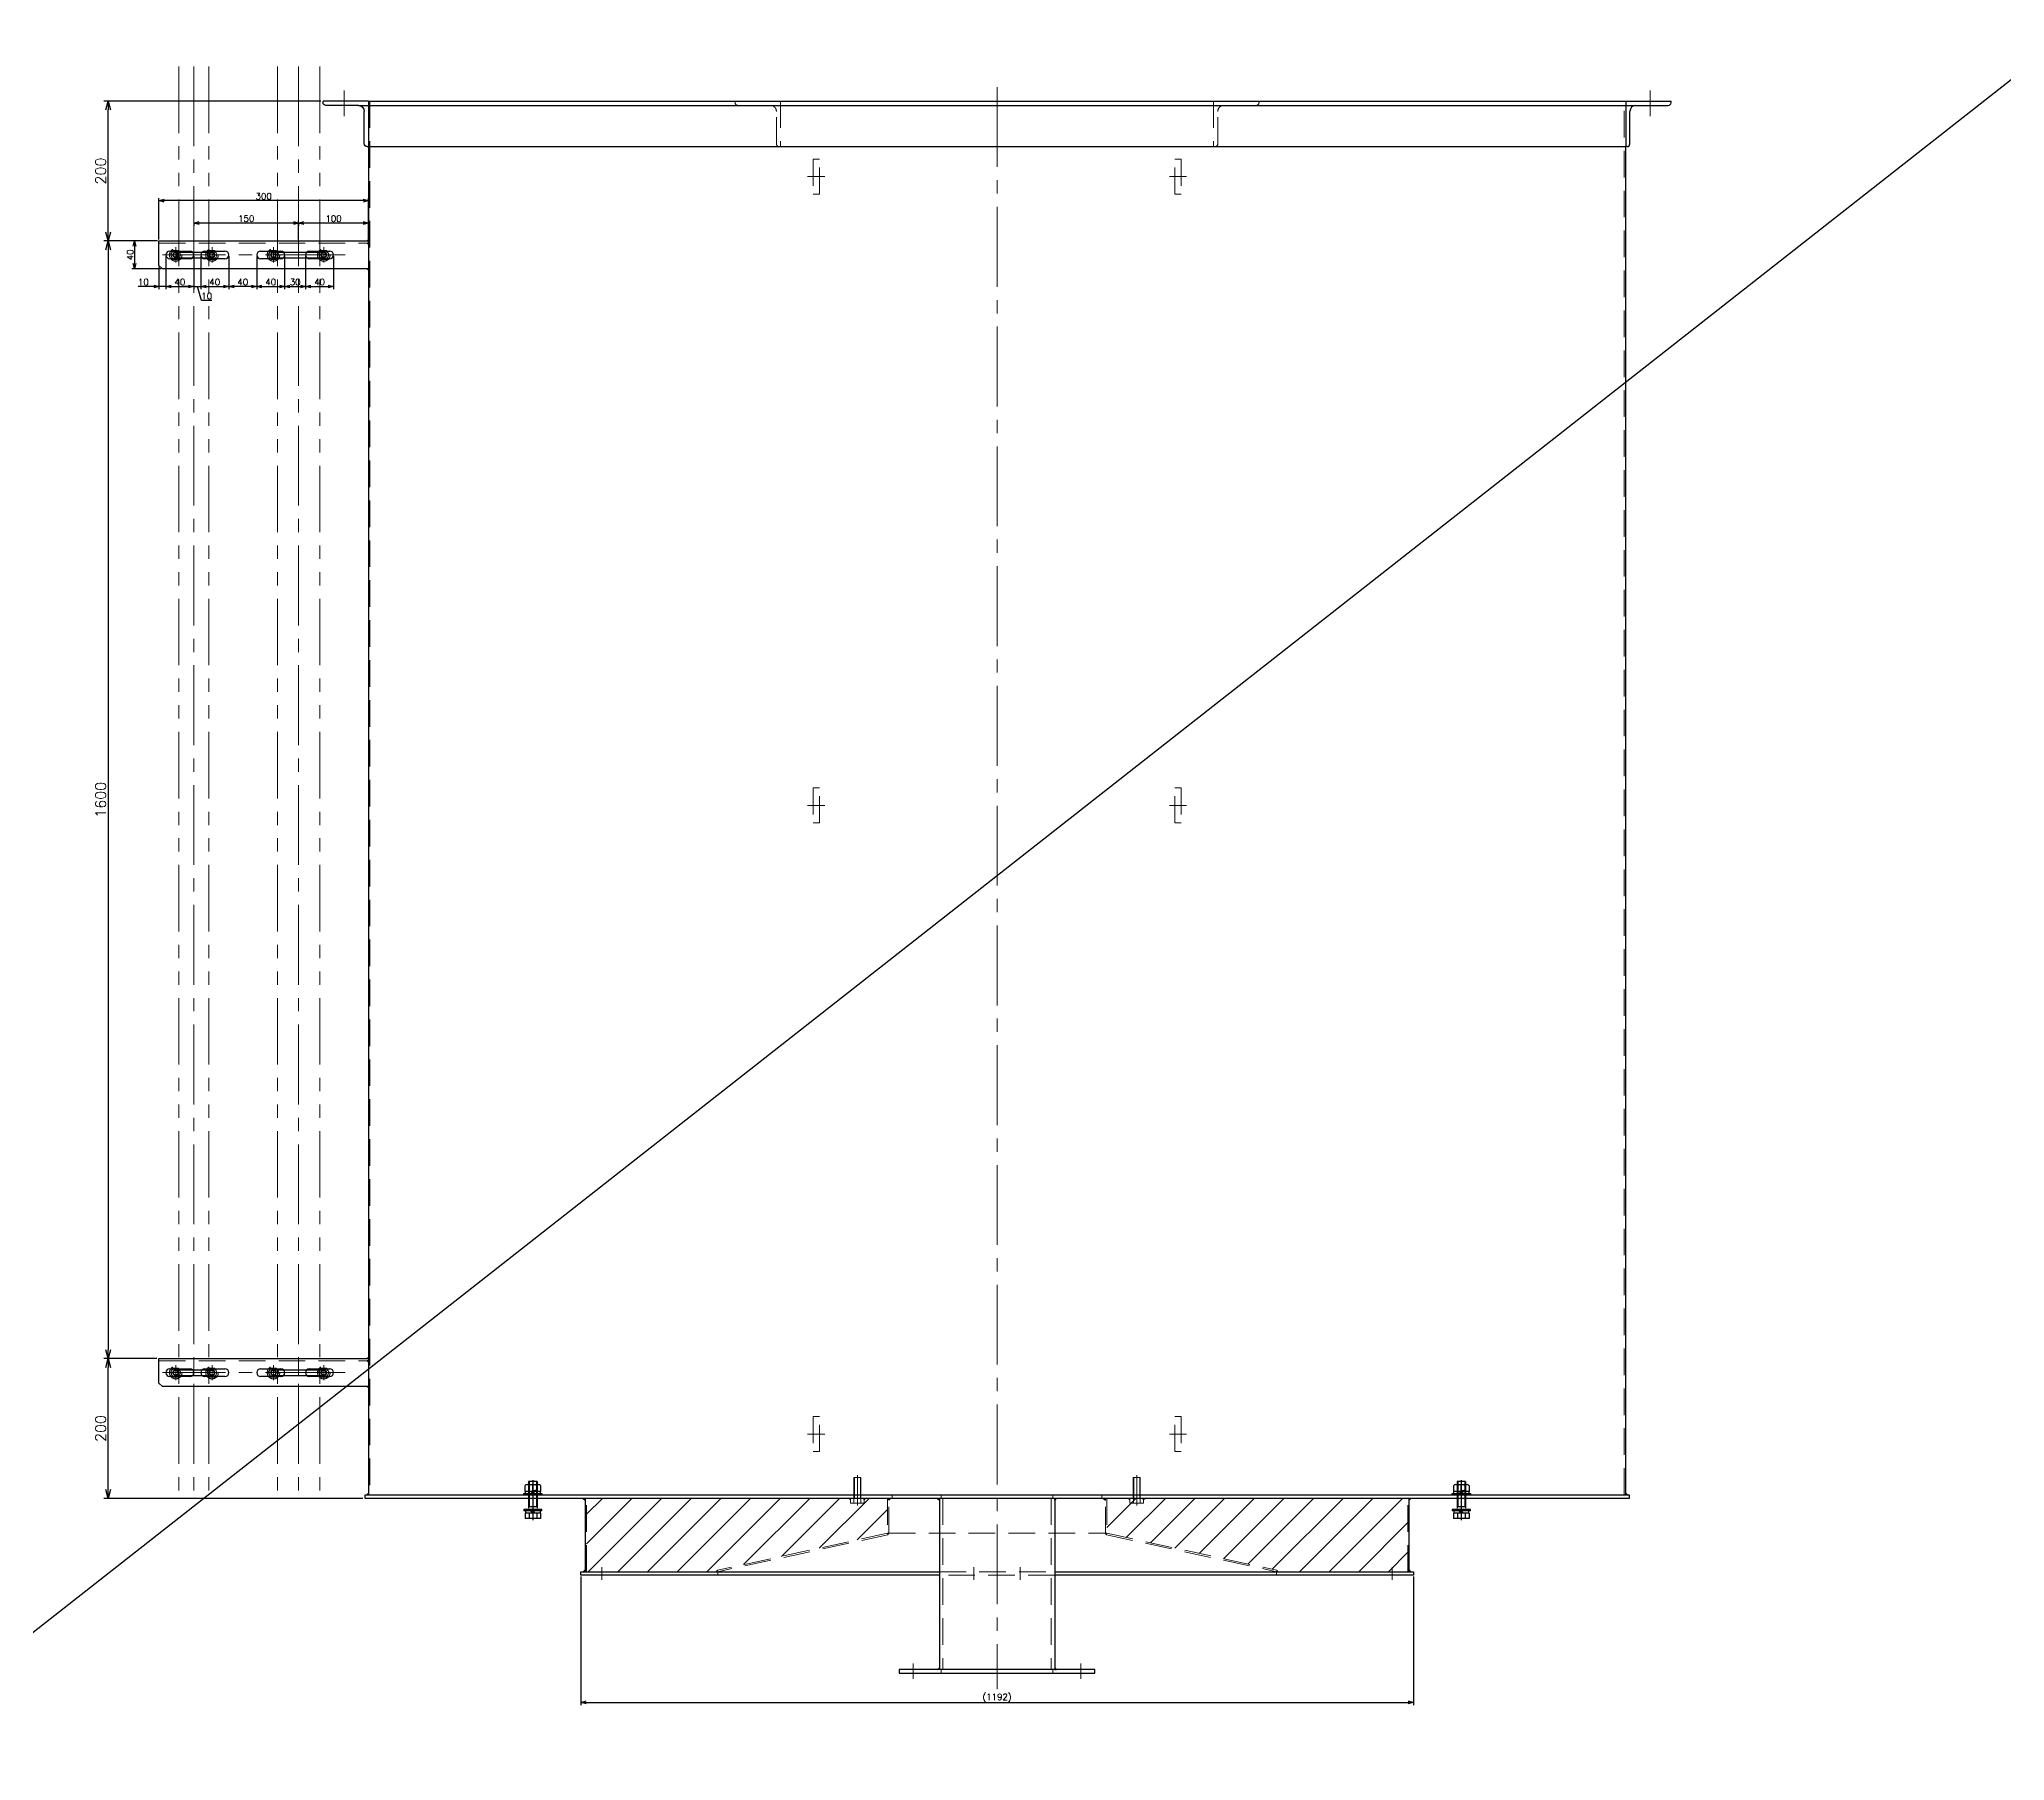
# Model space of a CAD drawing. Header units: millimetres. Extents: x -16130 to 36813, y -8099 to 27484.
# Drawn here: x -9885 to -7071, y -1916 to 548 of the extents above; entities that cross this region are included whole.
import ezdxf

# ---------------------------------------------------------------- set-up
doc = ezdxf.new("R2010")
doc.units = ezdxf.units.MM
doc.header["$LTSCALE"] = 6
doc.header["$PDMODE"] = 99
doc.header["$PDSIZE"] = 1
for name, pattern in [('CENTER2', [28.575, 19.05, -3.175, 3.175, -3.175]), ('HIDDEN', [9.525, 6.35, -3.175]), ('PHANTOM2', [31.75, 15.875, -3.175, 3.175, -3.175, 3.175, -3.175])]:
    doc.linetypes.add(name, pattern=pattern)
for name, color, linetype, lineweight in [('01_NORMAL', 7, 'Continuous', 25), ('04_HIDDEN', 2, 'HIDDEN', 13), ('05_CENTER', 4, 'CENTER2', 13), ('06_PHANTOM', 2, 'PHANTOM2', 13), ('08_DIM', 3, 'Continuous', 13)]:
    doc.layers.add(name, color=color, linetype=linetype, lineweight=lineweight)
doc.layers.add('10_DRAFT', color=8, linetype='Continuous', lineweight=0, plot=False)
doc.styles.add('KSS_TXT', font='txt.shx', dxfattribs={"bigfont": 'extfont2.shx'})
doc.styles.add('KSS_TXT_L', font='txt.shx', dxfattribs={"height": 3, "bigfont": 'extfont2.shx'})
doc.dimstyles.new('KSS_DIM', dxfattribs={"dimtxt": 3, "dimasz": 2.5, "dimexe": 1.25, "dimexo": 0.625, "dimtad": 1, "dimdsep": 46, "dimtxsty": 'KSS_TXT', "dimblk": 'OPEN30', "dimcen": 0, "dimazin": 2, "dimtfac": 0.75, "dimtmove": 0, "dimatfit": 3, "dimldrblk": 'OPEN30', "dimfxl": 1, "dimtolj": 1, "dimarcsym": 0})
pattern_1 = [(45, (-28794, -6915.302), (-21.213203, 21.213203), [])]

# ---------------------------------------------------------------- blocks, each defined once
blk = doc.blocks.new('_Open30')
at = {"color": 0, "linetype": 'ByBlock', "lineweight": -2}
for p, q in [((-1, 0.27), (0, 0)), ((0, 0), (-1, -0.27)), ((0, 0), (-1, 0))]:
    blk.add_line(p, q, dxfattribs=at)
blk = doc.blocks.new('*D1754')
at = {"layer": '08_DIM', "color": 0, "lineweight": -2, "transparency": 16777216}
for p, q in [((-9109.8, -1652.3), (-9109.8, -1836.2)), ((-7917.8, -1652.3), (-7917.8, -1836.2)), ((-9102.3, -1832.4), (-7925.3, -1832.4))]:
    blk.add_line(p, q, dxfattribs=at)
at = {"layer": 'Defpoints', "color": 0, "transparency": 16777216}
for p in [(-9109.8, -1650.4), (-7917.8, -1650.4), (-7917.8, -1832.4)]:
    blk.add_point(p, dxfattribs=at)
at = {"layer": '08_DIM', "color": 0, "lineweight": -2, "transparency": 16777216, "xscale": 7.5, "yscale": 7.5, "zscale": 7.5, "rotation": 180}
blk.add_blockref('_Open30', (-9109.8, -1832.4), dxfattribs=at)
at = {"layer": '08_DIM', "color": 0, "lineweight": -2, "transparency": 16777216, "xscale": 7.5, "yscale": 7.5, "zscale": 7.5}
blk.add_blockref('_Open30', (-7917.8, -1832.4), dxfattribs=at)
at = {"layer": '08_DIM', "color": 0, "transparency": 16777216, "insert": (-8513.8, -1826.1), "char_height": 9, "attachment_point": 5, "style": 'KSS_TXT'}
blk.add_mtext('\\A1;(1192)', dxfattribs=at)
blk = doc.blocks.new('A$C318E24B0_1_1_1')
at = {"color": 0}
for p, q in [((0, 0), (0, -65)), ((0, 0), (65, 0)), ((65, -2), (65, 0)), ((6, -61), (6, -14.5)), ((14.5, -6), (61, -6)), ((2, -65), (0, -65))]:
    blk.add_line(p, q, dxfattribs=at)
for centre, radius, start, end in [((14.5, -14.5), 8.5, 90, 180), ((61, -2), 4, 270, 0), ((2, -61), 4, 270, 0)]:
    blk.add_arc(centre, radius, start, end, dxfattribs=at)
blk = doc.blocks.new('A$C742A68D0_1_1_1')
at = {"color": 0}
for p, q in [((-9.8, 7), (9.8, 7)), ((-9.8, 0), (-9.8, 7)), ((-9.8, 0), (9.8, 0)), ((-4.9, 0), (-4.9, 7)), ((4.9, 0), (4.9, 7)), ((9.8, 0), (9.8, 7))]:
    blk.add_line(p, q, dxfattribs=at)
at = {"color": 0, "linetype": 'HIDDEN'}
for p, q in [((-5, -30), (-5, 0)), ((-4.2, -30), (-4.2, 0)), ((4.2, -30), (4.2, 0)), ((5, -30), (5, 0)), ((-5, -30), (5, -30))]:
    blk.add_line(p, q, dxfattribs=at)
at = {"color": 0, "linetype": 'CENTER2'}
blk.add_line((0, -33), (0, 10), dxfattribs=at)
at = {"layer": '10_DRAFT', "style": 'KSS_TXT_L'}
blk.add_text('BT-M10x30L', height=0.3, dxfattribs=at).set_placement((6.8, 6.7))
blk = doc.blocks.new('A$C6847E62C')
at = {"color": 0}
for p, q in [((-300, -35), (-300, 0)), ((-300, 0), (0, 0)), ((-284.5, -14.5), (-255.5, -14.5)), ((-255.5, -25.5), (-284.5, -25.5)), ((-234.5, -14.5), (-205.5, -14.5)), ((-205.5, -25.5), (-234.5, -25.5)), ((-154.5, -14.5), (-125.5, -14.5)), ((-125.5, -25.5), (-154.5, -25.5)), ((-84.5, -14.5), (-55.5, -14.5)), ((-55.5, -25.5), (-84.5, -25.5)), ((-295, -40), (-300, -35)), ((0, -40), (-295, -40))]:
    blk.add_line(p, q, dxfattribs=at)
at = {"color": 3}
for points in [[(0, 0), (-2, 0), (0, 2), (0, 2)], [(0, -3), (-2, -3), (0, -5), (0, -5)], [(0, -40), (-2, -40), (0, -42), (0, -42)]]:
    blk.add_lwpolyline(points, close=True, dxfattribs=at)
at = {"color": 0}
for centre, start, end in [((-284.5, -20), 90, 270), ((-255.5, -20), 270, 90), ((-234.5, -20), 90, 270), ((-205.5, -20), 270, 90), ((-154.5, -20), 90, 270), ((-125.5, -20), 270, 90), ((-84.5, -20), 90, 270), ((-55.5, -20), 270, 90)]:
    blk.add_arc(centre, 5.5, start, end, dxfattribs=at)
at = {"layer": '04_HIDDEN'}
blk.add_line((-300, -3), (0, -3), dxfattribs=at)
at = {"layer": '05_CENTER'}
blk.add_line((-33.4, -20), (-295, -20), dxfattribs=at)
blk = doc.blocks.new('A$C693B3F9C_1_1')
h = blk.add_hatch()
h.set_pattern_fill('_USER', color=3, scale=30, angle=45, pattern_type=0)
h.set_pattern_definition(pattern_1)
h.paths.add_polyline_path([(-157, 0), (-157, 0), (-588, 0), (-588, -105), (-400, -105), (-400.4, -103), (-157, -50), (-157, -50)])
h = blk.add_hatch()
h.set_pattern_fill('_USER', color=3, scale=30, angle=135, pattern_type=0)
h.set_pattern_definition(pattern_1)
h.paths.add_polyline_path([(157, 0), (157, 0), (588, 0), (588, -105), (400, -105), (400.4, -103), (157, -50), (157, -50)])
at = {"color": 0}
for p, q in [((-900, 2000), (900, 2000)), ((-914.5, 1994), (914.5, 1994)), ((-900, 1935), (-900, 5)), ((-900, 1935), (900, 1935)), ((900, 5), (900, 1935)), ((-590, 0), (-590, -105)), ((-82.6, 0), (-82.6, -245)), ((82.6, 0), (82.6, -245)), ((590, -105), (590, 0))]:
    blk.add_line(p, q, dxfattribs=at)
for points in [[(-905, 5), (905, 5), (905, 0), (-905, 0)], [(140, -245), (-140, -245), (-140, -250), (140, -250)]]:
    blk.add_lwpolyline(points, close=True, dxfattribs=at)
at = {"color": 3}
for points in [[(-900, 5), (-902.5, 5), (-902.5, 5), (-900, 7.5)], [(-590, 0), (-592.5, 0), (-592.5, 0), (-590, -2.5)], [(-209.8, 0), (-211.8, 0), (-211.8, 0), (-209.8, -2)], [(-190.2, 0), (-188.2, 0), (-188.2, 0), (-190.2, -2)], [(-155, 0), (-152.5, 0), (-152.5, 0), (-155, -2.5)], [(-82.6, 0), (-85.1, 0), (-85.1, 0), (-82.6, -2.5)], [(82.6, 0), (85.1, 0), (85.1, 0), (82.6, -2.5)], [(155, 0), (152.5, 0), (152.5, 0), (155, -2.5)], [(190.2, 0), (188.2, 0), (188.2, 0), (190.2, -2)], [(209.8, 0), (211.8, 0), (211.8, 0), (209.8, -2)], [(590, 0), (592.5, 0), (592.5, 0), (590, -2.5)], [(900, 5), (902.5, 5), (902.5, 5), (900, 7.5)], [(-590, -105), (-592.5, -105), (-592.5, -105), (-590, -102.5)], [(590, -105), (592.5, -105), (592.5, -105), (590, -102.5)], [(-82.6, -245), (-85.1, -245), (-85.1, -245), (-82.6, -242.5)], [(82.6, -245), (85.1, -245), (85.1, -245), (82.6, -242.5)]]:
    blk.add_lwpolyline(points, close=True, dxfattribs=at)
at = {"color": 0}
for points in [[(-82.6, -110), (-596, -110), (-596, -105), (-82.6, -105)], [(82.6, -105), (596, -105), (596, -110), (82.6, -110)]]:
    blk.add_lwpolyline(points, dxfattribs=at)
at = {"layer": '04_HIDDEN'}
for p, q in [((-898, 2000), (-898, 5)), ((898, 5), (898, 2000)), ((-588, -105), (-588, 0)), ((-150, 5), (-150, 0)), ((-80, 5), (-80, 0)), ((-77.6, 0), (-77.6, -245)), ((77.6, 0), (77.6, -245)), ((80, 5), (80, 0)), ((150, 5), (150, 0)), ((588, -105), (588, 0)), ((-157, -50), (-400.4, -103)), ((-156.6, -52), (-400, -105)), ((-156.6, -52), (-157, -50)), ((-155, -50), (155, -50)), ((156.6, -52), (157, -50)), ((156.6, -52), (400, -105)), ((157, -50), (400.4, -103)), ((-400, -105), (-400.4, -103)), ((-400, -110), (-400, -105)), ((400, -105), (400.4, -103)), ((400, -110), (400, -105)), ((-80, -245), (-80, -250)), ((80, -245), (80, -250))]:
    blk.add_line(p, q, dxfattribs=at)
for points in [[(-254.5, 1917), (-263.5, 1917), (-263.5, 1867), (-254.5, 1867)], [(254.5, 1917), (263.5, 1917), (263.5, 1867), (254.5, 1867)], [(-254.5, 1017), (-263.5, 1017), (-263.5, 967), (-254.5, 967)], [(254.5, 1017), (263.5, 1017), (263.5, 967), (254.5, 967)], [(-254.5, 117), (-263.5, 117), (-263.5, 67), (-254.5, 67)], [(254.5, 117), (263.5, 117), (263.5, 67), (254.5, 67)], [(-155, 0), (-157, 0), (-157, -50), (-155, -50)], [(155, 0), (157, 0), (157, -50), (155, -50)]]:
    blk.add_lwpolyline(points, close=True, dxfattribs=at)
for points in [[(-82.6, -105), (82.6, -105)], [(82.6, -110), (-82.6, -110)]]:
    blk.add_lwpolyline(points, dxfattribs=at)
at = {"layer": '05_CENTER'}
for p, q in [((-935, 2015.2), (-935, 1978.8)), ((0, 2020.2), (0, -273)), ((935, 2015.2), (935, 1978.8)), ((-271.4, 1892), (-246.7, 1892)), ((271.4, 1892), (246.7, 1892)), ((-271.4, 992), (-246.7, 992)), ((271.4, 992), (246.7, 992)), ((-271.4, 92), (-246.7, 92)), ((271.4, 92), (246.7, 92)), ((-664.7, 16.9), (-664.7, -11)), ((664.7, 16.9), (664.7, -11)), ((-565.8, -116.4), (-565.8, -98.6)), ((-33.2, -116.4), (-33.2, -98.6)), ((33.2, -116.4), (33.2, -98.6)), ((565.8, -116.4), (565.8, -98.6)), ((-120, -236.4), (-120, -258.4)), ((120, -236.4), (120, -258.4))]:
    blk.add_line(p, q, dxfattribs=at)
at = {"layer": '08_DIM'}
for centre, start, end in [((-157, -50), 282.2934, 0), ((157, -50), 180, 257.7066), ((-400, -105), 101.8334, 180), ((400, -105), 0, 78.1666)]:
    blk.add_arc(centre, 2, start, end, dxfattribs=at)
at = {"color": 0, "xscale": -1}
blk.add_blockref('A$C318E24B0_1_1_1', (-900, 2000), dxfattribs=at)
at = {"color": 0}
blk.add_blockref('A$C318E24B0_1_1_1', (900, 2000), dxfattribs=at)
at = {"layer": '01_NORMAL'}
for p in [(-900, 1800), (-900, 200)]:
    blk.add_blockref('A$C6847E62C', p, dxfattribs=at)
at = {"layer": '04_HIDDEN', "xscale": -1}
blk.add_blockref('A$C318E24B0_1_1_1', (-310, 2000), dxfattribs=at)
at = {"layer": '04_HIDDEN'}
blk.add_blockref('A$C318E24B0_1_1_1', (310, 2000), dxfattribs=at)
at = {"layer": '04_HIDDEN', "rotation": 180}
for p in [(-200, 0), (200, 0)]:
    blk.add_blockref('A$C742A68D0_1_1_1', p, dxfattribs=at)
blk = doc.blocks.new('M12Nza_1_1_1_1')
at = {"color": 0}
for p, q in [((-10.9, 5), (-10.9, 13.5)), ((11, 5), (-10.9, 5)), ((-10.7, 2), (-10.7, 5)), ((-8.2, 15), (8.2, 15)), ((-5.5, 5), (-5.5, 13.5)), ((0, 2), (-3, 5)), ((0, 5), (3, 2)), ((5.5, 5), (5.5, 13.5)), ((10.7, 5), (10.7, 2)), ((11, 13.5), (11, 5))]:
    blk.add_line(p, q, dxfattribs=at)
at = {"color": 0, "linetype": 'CENTER2'}
blk.add_line((0, 0), (0, 15), dxfattribs=at)
at = {"color": 0}
blk.add_lwpolyline([(-13, 2), (13, 2), (13, 0), (-13, 0)], close=True, dxfattribs=at)
for centre, radius, start, end in [((-8.2, 11.7), 3.29, 33.626, 146.374), ((0, 4), 10.9, 60, 120), ((8.2, 11.7), 3.29, 33.626, 146.374)]:
    blk.add_arc(centre, radius, start, end, dxfattribs=at)
at = {"layer": '10_DRAFT', "style": 'KSS_TXT'}
blk.add_text('M12', height=1.5, dxfattribs=at).set_placement((0.3, 5.1))
blk = doc.blocks.new('A$C4D316DC8_1_1_1_1')
at = {"color": 0}
for p, q in [((-13, 2), (13, 2)), ((-13, 2), (-13, 0)), ((-13, 0), (13, 0)), ((-11, 13), (11, 13)), ((-11, 5), (-11, 13)), ((-11, 5), (11, 5)), ((-10.8, 5), (-10.8, 2)), ((-5.5, 5), (-5.5, 13)), ((0, 2), (-3, 5)), ((0, 5), (3, 2)), ((5.5, 5), (5.5, 13)), ((10.7, 2), (10.7, 5)), ((11, 5), (11, 13)), ((13, 0), (13, 2))]:
    blk.add_line(p, q, dxfattribs=at)
at = {"color": 0, "linetype": 'HIDDEN'}
for p, q in [((-6, -40), (-6, 0)), ((6, -40), (6, 0)), ((-6, -4), (6, -4)), ((-5.1, -40), (-5.1, -4)), ((5.1, -40), (5.1, -4)), ((-6, -40), (6, -40))]:
    blk.add_line(p, q, dxfattribs=at)
at = {"color": 0, "linetype": 'CENTER2'}
blk.add_line((0, -42.2), (0, 15.2), dxfattribs=at)
at = {"layer": '10_DRAFT', "style": 'KSS_TXT_L'}
blk.add_text('BT-M12x45L,SW,PW', height=0.3, dxfattribs=at).set_placement((6.4, 12.7))
blk = doc.blocks.new('*D3284')
at = {"layer": '08_DIM', "color": 0, "lineweight": -2, "transparency": 16777216}
for p, q in [((-9481.9, 459.6), (-9792.8, 459.6)), ((-9786.6, 272.1), (-9786.6, 447.1)), ((-9716.9, 259.6), (-9792.8, 259.6))]:
    blk.add_line(p, q, dxfattribs=at)
at = {"layer": 'Defpoints', "color": 0, "transparency": 16777216}
for p in [(-9786.6, 459.6), (-9478.8, 459.6), (-9713.8, 259.6)]:
    blk.add_point(p, dxfattribs=at)
at = {"layer": '08_DIM', "color": 0, "lineweight": -2, "transparency": 16777216, "xscale": 12.5, "yscale": 12.5, "zscale": 12.5}
for p, rotation in [((-9786.6, 459.6), 90), ((-9786.6, 259.6), 270)]:
    blk.add_blockref('_Open30', p, dxfattribs=dict(at, rotation=rotation))
at = {"layer": '08_DIM', "color": 0, "transparency": 16777216, "insert": (-9797.2, 359.6), "char_height": 15, "attachment_point": 5, "rotation": 90, "style": 'KSS_TXT'}
blk.add_mtext('\\A1;200', dxfattribs=at)
blk = doc.blocks.new('*D3285')
at = {"layer": '08_DIM', "color": 0, "lineweight": -2, "transparency": 16777216}
for p, q in [((-9715.7, 259.6), (-9752.4, 259.6)), ((-9748.7, 252.1), (-9748.7, 227.1)), ((-9710.7, 219.6), (-9752.4, 219.6))]:
    blk.add_line(p, q, dxfattribs=at)
at = {"layer": 'Defpoints', "color": 0, "transparency": 16777216}
for p in [(-9713.8, 259.6), (-9748.7, 219.6), (-9708.8, 219.6)]:
    blk.add_point(p, dxfattribs=at)
at = {"layer": '08_DIM', "color": 0, "lineweight": -2, "transparency": 16777216, "xscale": 7.5, "yscale": 7.5, "zscale": 7.5}
for p, rotation in [((-9748.7, 259.6), 90), ((-9748.7, 219.6), 270)]:
    blk.add_blockref('_Open30', p, dxfattribs=dict(at, rotation=rotation))
at = {"layer": '08_DIM', "color": 0, "transparency": 16777216, "insert": (-9755, 239.6), "char_height": 9, "attachment_point": 5, "rotation": 90, "style": 'KSS_TXT'}
blk.add_mtext('\\A1;40', dxfattribs=at)
blk = doc.blocks.new('*D3286')
at = {"layer": '08_DIM', "color": 0, "lineweight": -2, "transparency": 16777216}
for p, q in [((-9716.9, 259.6), (-9792.8, 259.6)), ((-9786.6, 247.1), (-9786.6, -1327.9)), ((-9716.9, -1340.4), (-9792.8, -1340.4))]:
    blk.add_line(p, q, dxfattribs=at)
at = {"layer": 'Defpoints', "color": 0, "transparency": 16777216}
for p in [(-9713.8, 259.6), (-9786.6, -1340.4), (-9713.8, -1340.4)]:
    blk.add_point(p, dxfattribs=at)
at = {"layer": '08_DIM', "color": 0, "lineweight": -2, "transparency": 16777216, "xscale": 12.5, "yscale": 12.5, "zscale": 12.5}
for p, rotation in [((-9786.6, 259.6), 90), ((-9786.6, -1340.4), 270)]:
    blk.add_blockref('_Open30', p, dxfattribs=dict(at, rotation=rotation))
at = {"layer": '08_DIM', "color": 0, "transparency": 16777216, "insert": (-9797.2, -540.4), "char_height": 15, "attachment_point": 5, "rotation": 90, "style": 'KSS_TXT'}
blk.add_mtext('\\A1;1600', dxfattribs=at)
blk = doc.blocks.new('8b')
at = {"color": 0, "linetype": 'CENTER2'}
for p, q in [((10.9, 0), (-10.9, 0)), ((0, -10.9), (0, 10.9))]:
    blk.add_line(p, q, dxfattribs=at)
at = {"color": 0}
for p, q in [((-3.8, 6.5), (-7.5, 0)), ((-3.8, 6.5), (-7.5, 0)), ((-7.5, 0), (-3.8, -6.5)), ((-7.5, 0), (-3.8, -6.5)), ((3.8, 6.5), (-3.8, 6.5)), ((3.8, 6.5), (-3.8, 6.5)), ((7.5, 0), (3.8, 6.5)), ((7.5, 0), (3.8, 6.5)), ((3.8, -6.5), (7.5, 0)), ((3.8, -6.5), (7.5, 0)), ((-3.8, -6.5), (3.8, -6.5)), ((-3.8, -6.5), (3.8, -6.5))]:
    blk.add_line(p, q, dxfattribs=at)
for radius in [9, 6.5, 4, 3.25]:
    blk.add_circle((0, 0), radius, dxfattribs=at)
at = {"layer": '10_DRAFT', "style": 'KSS_TXT'}
blk.add_text('M8', height=1, dxfattribs=at).set_placement((0.8, 0.1))
blk = doc.blocks.new('A$C668E7CA1')
at = {"color": 0}
for p, q in [((-36, 4), (36, 4)), ((-36, -4), (36, -4))]:
    blk.add_line(p, q, dxfattribs=at)
for centre, start, end in [((-36, 0), 90, 270), ((36, 0), 270, 90)]:
    blk.add_arc(centre, 4, start, end)
at = {"layer": '04_HIDDEN', "color": 0}
for centre in [(-36, 0), (36, 0)]:
    blk.add_circle(centre, 3.32, dxfattribs=at)
for centre, start, end in [((-36, 0), 270, 90), ((36, 0), 90, 270)]:
    blk.add_arc(centre, 4, start, end, dxfattribs=at)
at = {"layer": '05_CENTER', "color": 0}
for p, q in [((42.6, 0), (-42.6, 0)), ((-36, -6.7), (-36, 6.7)), ((36, -6.7), (36, 6.7))]:
    blk.add_line(p, q, dxfattribs=at)
at = {"layer": '10_DRAFT'}
blk.add_line((0, 4), (0, -4), dxfattribs=at)
blk = doc.blocks.new('A$C6847F7EC')
at = {"color": 4}
blk.add_blockref('A$C668E7CA1', (0, 0), dxfattribs=at)
at = {"layer": '04_HIDDEN', "color": 4}
for p in [(-36, 0), (36, 0)]:
    blk.add_blockref('8b', p, dxfattribs=at)
blk = doc.blocks.new('A$C68035EB2')
at = {"color": 0}
for p, q in [((-26, 4), (26, 4)), ((-26, -4), (26, -4))]:
    blk.add_line(p, q, dxfattribs=at)
for centre, start, end in [((-26, 0), 90, 270), ((26, 0), 270, 90)]:
    blk.add_arc(centre, 4, start, end)
at = {"layer": '04_HIDDEN', "color": 0}
for centre in [(-26, 0), (26, 0)]:
    blk.add_circle(centre, 3.32, dxfattribs=at)
for centre, start, end in [((-26, 0), 270, 90), ((26, 0), 90, 270)]:
    blk.add_arc(centre, 4, start, end, dxfattribs=at)
at = {"layer": '05_CENTER', "color": 0}
for p, q in [((32.6, 0), (-32.6, 0)), ((-26, -6.7), (-26, 6.7)), ((26, -6.7), (26, 6.7))]:
    blk.add_line(p, q, dxfattribs=at)
at = {"layer": '10_DRAFT'}
blk.add_line((0, 4), (0, -4), dxfattribs=at)
blk = doc.blocks.new('A$C6847F80C')
at = {"color": 4}
blk.add_blockref('A$C68035EB2', (0, 0), dxfattribs=at)
at = {"layer": '04_HIDDEN', "color": 4}
for p in [(-26, 0), (26, 0)]:
    blk.add_blockref('8b', p, dxfattribs=at)
blk = doc.blocks.new('*D3329')
at = {"layer": '08_DIM', "color": 0, "lineweight": -2, "transparency": 16777216}
for p, q in [((-9513.8, 261.5), (-9513.8, 288.9)), ((-9421.3, 285.2), (-9506.3, 285.2)), ((-9413.8, 261.5), (-9413.8, 288.9))]:
    blk.add_line(p, q, dxfattribs=at)
at = {"layer": 'Defpoints', "color": 0, "transparency": 16777216}
for p in [(-9513.8, 285.2), (-9513.8, 259.6), (-9413.8, 259.6)]:
    blk.add_point(p, dxfattribs=at)
at = {"layer": '08_DIM', "color": 0, "lineweight": -2, "transparency": 16777216, "xscale": 7.5, "yscale": 7.5, "zscale": 7.5, "rotation": 180}
blk.add_blockref('_Open30', (-9513.8, 285.2), dxfattribs=at)
at = {"layer": '08_DIM', "color": 0, "lineweight": -2, "transparency": 16777216, "xscale": 7.5, "yscale": 7.5, "zscale": 7.5}
blk.add_blockref('_Open30', (-9413.8, 285.2), dxfattribs=at)
at = {"layer": '08_DIM', "color": 0, "transparency": 16777216, "insert": (-9463.8, 291.6), "char_height": 9, "attachment_point": 5, "style": 'KSS_TXT'}
blk.add_mtext('\\A1;100', dxfattribs=at)
blk = doc.blocks.new('*D3330')
at = {"layer": '08_DIM', "color": 0, "lineweight": -2, "transparency": 16777216}
for p, q in [((-9663.8, 285.7), (-9663.8, 281.4)), ((-9521.3, 285.2), (-9656.3, 285.2)), ((-9513.8, 285.7), (-9513.8, 281.4))]:
    blk.add_line(p, q, dxfattribs=at)
at = {"layer": 'Defpoints', "color": 0, "transparency": 16777216}
for p in [(-9663.8, 287.6), (-9663.8, 285.2), (-9513.8, 287.6)]:
    blk.add_point(p, dxfattribs=at)
at = {"layer": '08_DIM', "color": 0, "lineweight": -2, "transparency": 16777216, "xscale": 7.5, "yscale": 7.5, "zscale": 7.5, "rotation": 180}
blk.add_blockref('_Open30', (-9663.8, 285.2), dxfattribs=at)
at = {"layer": '08_DIM', "color": 0, "lineweight": -2, "transparency": 16777216, "xscale": 7.5, "yscale": 7.5, "zscale": 7.5}
blk.add_blockref('_Open30', (-9513.8, 285.2), dxfattribs=at)
at = {"layer": '08_DIM', "color": 0, "transparency": 16777216, "insert": (-9588.8, 291.6), "char_height": 9, "attachment_point": 5, "style": 'KSS_TXT'}
blk.add_mtext('\\A1;150', dxfattribs=at)
blk = doc.blocks.new('*D3331')
at = {"layer": '08_DIM', "color": 0, "lineweight": -2, "transparency": 16777216}
for p, q in [((-9713.8, 261.5), (-9713.8, 321)), ((-9421.3, 317.3), (-9706.3, 317.3)), ((-9413.8, 261.5), (-9413.8, 321))]:
    blk.add_line(p, q, dxfattribs=at)
at = {"layer": 'Defpoints', "color": 0, "transparency": 16777216}
for p in [(-9713.8, 317.3), (-9713.8, 259.6), (-9413.8, 259.6)]:
    blk.add_point(p, dxfattribs=at)
at = {"layer": '08_DIM', "color": 0, "lineweight": -2, "transparency": 16777216, "xscale": 7.5, "yscale": 7.5, "zscale": 7.5, "rotation": 180}
blk.add_blockref('_Open30', (-9713.8, 317.3), dxfattribs=at)
at = {"layer": '08_DIM', "color": 0, "lineweight": -2, "transparency": 16777216, "xscale": 7.5, "yscale": 7.5, "zscale": 7.5}
blk.add_blockref('_Open30', (-9413.8, 317.3), dxfattribs=at)
at = {"layer": '08_DIM', "color": 0, "transparency": 16777216, "insert": (-9563.8, 323.6), "char_height": 9, "attachment_point": 5, "style": 'KSS_TXT'}
blk.add_mtext('\\A1;300', dxfattribs=at)
blk = doc.blocks.new('*D3332')
at = {"layer": '08_DIM', "color": 0, "lineweight": -2, "transparency": 16777216}
for p, q in [((-9716.9, -1340.4), (-9792.8, -1340.4)), ((-9786.6, -1527.9), (-9786.6, -1352.9)), ((-9421.9, -1540.4), (-9792.8, -1540.4))]:
    blk.add_line(p, q, dxfattribs=at)
at = {"layer": 'Defpoints', "color": 0, "transparency": 16777216}
for p in [(-9786.6, -1340.4), (-9713.8, -1340.4), (-9418.8, -1540.4)]:
    blk.add_point(p, dxfattribs=at)
at = {"layer": '08_DIM', "color": 0, "lineweight": -2, "transparency": 16777216, "xscale": 12.5, "yscale": 12.5, "zscale": 12.5}
for p, rotation in [((-9786.6, -1340.4), 90), ((-9786.6, -1540.4), 270)]:
    blk.add_blockref('_Open30', p, dxfattribs=dict(at, rotation=rotation))
at = {"layer": '08_DIM', "color": 0, "transparency": 16777216, "insert": (-9797.2, -1440.4), "char_height": 15, "attachment_point": 5, "rotation": 90, "style": 'KSS_TXT'}
blk.add_mtext('\\A1;200', dxfattribs=at)
blk = doc.blocks.new('*D3336')
at = {"layer": '08_DIM', "color": 0, "lineweight": -2, "transparency": 16777216}
for p, q in [((-9703.8, 237.5), (-9703.8, 190.6)), ((-9663.8, 237.7), (-9663.8, 190.6)), ((-9696.3, 194.4), (-9671.3, 194.4))]:
    blk.add_line(p, q, dxfattribs=at)
at = {"layer": 'Defpoints', "color": 0, "transparency": 16777216}
for p in [(-9703.8, 239.4), (-9663.8, 239.6), (-9663.8, 194.4)]:
    blk.add_point(p, dxfattribs=at)
at = {"layer": '08_DIM', "color": 0, "lineweight": -2, "transparency": 16777216, "xscale": 7.5, "yscale": 7.5, "zscale": 7.5, "rotation": 180}
blk.add_blockref('_Open30', (-9703.8, 194.4), dxfattribs=at)
at = {"layer": '08_DIM', "color": 0, "lineweight": -2, "transparency": 16777216, "xscale": 7.5, "yscale": 7.5, "zscale": 7.5}
blk.add_blockref('_Open30', (-9663.8, 194.4), dxfattribs=at)
at = {"layer": '08_DIM', "color": 0, "transparency": 16777216, "insert": (-9683.8, 200.7), "char_height": 9, "attachment_point": 5, "style": 'KSS_TXT'}
blk.add_mtext('\\A1;40', dxfattribs=at)
blk = doc.blocks.new('*D3337')
at = {"layer": '08_DIM', "color": 0, "lineweight": -2, "transparency": 16777216}
for p, q in [((-9663.8, 237.7), (-9663.8, 190.6)), ((-9653.8, 237.7), (-9653.8, 190.6)), ((-9671.3, 194.4), (-9678.8, 194.4)), ((-9663.8, 194.4), (-9653.8, 194.4)), ((-9652.8, 174.3), (-9658.8, 194.4)), ((-9638.1, 174.3), (-9652.8, 174.3)), ((-9646.3, 194.4), (-9638.8, 194.4))]:
    blk.add_line(p, q, dxfattribs=at)
at = {"layer": 'Defpoints', "color": 0, "transparency": 16777216}
for p in [(-9663.8, 239.6), (-9653.8, 239.6), (-9653.8, 194.4)]:
    blk.add_point(p, dxfattribs=at)
at = {"layer": '08_DIM', "color": 0, "lineweight": -2, "transparency": 16777216, "xscale": 7.5, "yscale": 7.5, "zscale": 7.5}
blk.add_blockref('_Open30', (-9663.8, 194.4), dxfattribs=at)
at = {"layer": '08_DIM', "color": 0, "lineweight": -2, "transparency": 16777216, "xscale": 7.5, "yscale": 7.5, "zscale": 7.5, "rotation": 180}
blk.add_blockref('_Open30', (-9653.8, 194.4), dxfattribs=at)
at = {"layer": '08_DIM', "color": 0, "transparency": 16777216, "insert": (-9645.4, 180.7), "char_height": 9, "attachment_point": 5, "style": 'KSS_TXT'}
blk.add_mtext('\\A1;10', dxfattribs=at)
blk = doc.blocks.new('*D3338')
at = {"layer": '08_DIM', "color": 0, "lineweight": -2, "transparency": 16777216}
for p, q in [((-9694.7, 245.1), (-9684.2, 245.1)), ((-9694.7, 234.1), (-9684.2, 234.1)), ((-9685.5, 236.6), (-9685.5, 242.6))]:
    blk.add_line(p, q, dxfattribs=at)
at = {"layer": 'Defpoints', "color": 0, "transparency": 16777216}
for p in [(-9695.3, 245.1), (-9695.3, 234.1), (-9685.5, 245.1)]:
    blk.add_point(p, dxfattribs=at)
at = {"layer": '08_DIM', "color": 0, "lineweight": -2, "transparency": 16777216, "xscale": 2.5, "yscale": 2.5, "zscale": 2.5}
for p, rotation in [((-9685.5, 245.1), 90), ((-9685.5, 234.1), 270)]:
    blk.add_blockref('_Open30', p, dxfattribs=dict(at, rotation=rotation))
at = {"layer": '08_DIM', "color": 0, "transparency": 16777216, "insert": (-9687.6, 239.6), "char_height": 3, "attachment_point": 5, "rotation": 90, "style": 'KSS_TXT'}
blk.add_mtext('\\A1;11', dxfattribs=at)
blk = doc.blocks.new('*D3339')
at = {"layer": '08_DIM', "color": 0, "lineweight": -2, "transparency": 16777216}
for p, q in [((-9653.8, 237.5), (-9653.8, 190.6)), ((-9613.8, 237.7), (-9613.8, 190.6)), ((-9646.3, 194.4), (-9621.3, 194.4))]:
    blk.add_line(p, q, dxfattribs=at)
at = {"layer": 'Defpoints', "color": 0, "transparency": 16777216}
for p in [(-9653.8, 239.4), (-9613.8, 239.6), (-9613.8, 194.4)]:
    blk.add_point(p, dxfattribs=at)
at = {"layer": '08_DIM', "color": 0, "lineweight": -2, "transparency": 16777216, "xscale": 7.5, "yscale": 7.5, "zscale": 7.5, "rotation": 180}
blk.add_blockref('_Open30', (-9653.8, 194.4), dxfattribs=at)
at = {"layer": '08_DIM', "color": 0, "lineweight": -2, "transparency": 16777216, "xscale": 7.5, "yscale": 7.5, "zscale": 7.5}
blk.add_blockref('_Open30', (-9613.8, 194.4), dxfattribs=at)
at = {"layer": '08_DIM', "color": 0, "transparency": 16777216, "insert": (-9633.8, 200.7), "char_height": 9, "attachment_point": 5, "style": 'KSS_TXT'}
blk.add_mtext('\\A1;40', dxfattribs=at)
blk = doc.blocks.new('*D3340')
at = {"layer": '08_DIM', "color": 0, "lineweight": -2, "transparency": 16777216}
for p, q in [((-9573.8, 237.5), (-9573.8, 190.6)), ((-9533.8, 237.7), (-9533.8, 190.6)), ((-9566.3, 194.4), (-9541.3, 194.4))]:
    blk.add_line(p, q, dxfattribs=at)
at = {"layer": 'Defpoints', "color": 0, "transparency": 16777216}
for p in [(-9573.8, 239.4), (-9533.8, 239.6), (-9533.8, 194.4)]:
    blk.add_point(p, dxfattribs=at)
at = {"layer": '08_DIM', "color": 0, "lineweight": -2, "transparency": 16777216, "xscale": 7.5, "yscale": 7.5, "zscale": 7.5, "rotation": 180}
blk.add_blockref('_Open30', (-9573.8, 194.4), dxfattribs=at)
at = {"layer": '08_DIM', "color": 0, "lineweight": -2, "transparency": 16777216, "xscale": 7.5, "yscale": 7.5, "zscale": 7.5}
blk.add_blockref('_Open30', (-9533.8, 194.4), dxfattribs=at)
at = {"layer": '08_DIM', "color": 0, "transparency": 16777216, "insert": (-9553.8, 200.7), "char_height": 9, "attachment_point": 5, "style": 'KSS_TXT'}
blk.add_mtext('\\A1;40', dxfattribs=at)
blk = doc.blocks.new('*D3341')
at = {"layer": '08_DIM', "color": 0, "lineweight": -2, "transparency": 16777216}
for p, q in [((-9503.8, 237.5), (-9503.8, 190.6)), ((-9463.8, 237.7), (-9463.8, 190.6)), ((-9496.3, 194.4), (-9471.3, 194.4))]:
    blk.add_line(p, q, dxfattribs=at)
at = {"layer": 'Defpoints', "color": 0, "transparency": 16777216}
for p in [(-9503.8, 239.4), (-9463.8, 239.6), (-9463.8, 194.4)]:
    blk.add_point(p, dxfattribs=at)
at = {"layer": '08_DIM', "color": 0, "lineweight": -2, "transparency": 16777216, "xscale": 7.5, "yscale": 7.5, "zscale": 7.5, "rotation": 180}
blk.add_blockref('_Open30', (-9503.8, 194.4), dxfattribs=at)
at = {"layer": '08_DIM', "color": 0, "lineweight": -2, "transparency": 16777216, "xscale": 7.5, "yscale": 7.5, "zscale": 7.5}
blk.add_blockref('_Open30', (-9463.8, 194.4), dxfattribs=at)
at = {"layer": '08_DIM', "color": 0, "transparency": 16777216, "insert": (-9483.8, 200.7), "char_height": 9, "attachment_point": 5, "style": 'KSS_TXT'}
blk.add_mtext('\\A1;40', dxfattribs=at)
blk = doc.blocks.new('*D3342')
at = {"layer": '08_DIM', "color": 0, "lineweight": -2, "transparency": 16777216}
for p, q in [((-9533.8, 237.7), (-9533.8, 190.6)), ((-9503.8, 237.7), (-9503.8, 190.6)), ((-9526.3, 194.4), (-9511.3, 194.4))]:
    blk.add_line(p, q, dxfattribs=at)
at = {"layer": 'Defpoints', "color": 0, "transparency": 16777216}
for p in [(-9533.8, 239.6), (-9503.8, 239.6), (-9503.8, 194.4)]:
    blk.add_point(p, dxfattribs=at)
at = {"layer": '08_DIM', "color": 0, "lineweight": -2, "transparency": 16777216, "xscale": 7.5, "yscale": 7.5, "zscale": 7.5, "rotation": 180}
blk.add_blockref('_Open30', (-9533.8, 194.4), dxfattribs=at)
at = {"layer": '08_DIM', "color": 0, "lineweight": -2, "transparency": 16777216, "xscale": 7.5, "yscale": 7.5, "zscale": 7.5}
blk.add_blockref('_Open30', (-9503.8, 194.4), dxfattribs=at)
at = {"layer": '08_DIM', "color": 0, "transparency": 16777216, "insert": (-9518.8, 200.7), "char_height": 9, "attachment_point": 5, "style": 'KSS_TXT'}
blk.add_mtext('\\A1;30', dxfattribs=at)
blk = doc.blocks.new('*D3343')
at = {"layer": '08_DIM', "color": 0, "lineweight": -2, "transparency": 16777216}
for p, q in [((-9613.8, 237.7), (-9613.8, 190.6)), ((-9573.8, 237.5), (-9573.8, 190.6)), ((-9581.3, 194.4), (-9606.3, 194.4))]:
    blk.add_line(p, q, dxfattribs=at)
at = {"layer": 'Defpoints', "color": 0, "transparency": 16777216}
for p in [(-9613.8, 239.6), (-9573.8, 239.4), (-9613.8, 194.4)]:
    blk.add_point(p, dxfattribs=at)
at = {"layer": '08_DIM', "color": 0, "lineweight": -2, "transparency": 16777216, "xscale": 7.5, "yscale": 7.5, "zscale": 7.5, "rotation": 180}
blk.add_blockref('_Open30', (-9613.8, 194.4), dxfattribs=at)
at = {"layer": '08_DIM', "color": 0, "lineweight": -2, "transparency": 16777216, "xscale": 7.5, "yscale": 7.5, "zscale": 7.5}
blk.add_blockref('_Open30', (-9573.8, 194.4), dxfattribs=at)
at = {"layer": '08_DIM', "color": 0, "transparency": 16777216, "insert": (-9593.8, 200.7), "char_height": 9, "attachment_point": 5, "style": 'KSS_TXT'}
blk.add_mtext('\\A1;40', dxfattribs=at)
blk = doc.blocks.new('*D3344')
at = {"layer": '08_DIM', "color": 0, "lineweight": -2, "transparency": 16777216}
for p, q in [((-9703.8, 237.5), (-9703.8, 190.6)), ((-9713.8, 222.7), (-9713.8, 190.6)), ((-9721.3, 194.4), (-9743.4, 194.4)), ((-9703.8, 194.4), (-9713.8, 194.4)), ((-9696.3, 194.4), (-9688.8, 194.4))]:
    blk.add_line(p, q, dxfattribs=at)
at = {"layer": 'Defpoints', "color": 0, "transparency": 16777216}
for p in [(-9703.8, 239.4), (-9713.8, 224.6), (-9713.8, 194.4)]:
    blk.add_point(p, dxfattribs=at)
at = {"layer": '08_DIM', "color": 0, "lineweight": -2, "transparency": 16777216, "xscale": 7.5, "yscale": 7.5, "zscale": 7.5}
blk.add_blockref('_Open30', (-9713.8, 194.4), dxfattribs=at)
at = {"layer": '08_DIM', "color": 0, "lineweight": -2, "transparency": 16777216, "xscale": 7.5, "yscale": 7.5, "zscale": 7.5, "rotation": 180}
blk.add_blockref('_Open30', (-9703.8, 194.4), dxfattribs=at)
at = {"layer": '08_DIM', "color": 0, "transparency": 16777216, "insert": (-9736.1, 200.7), "char_height": 9, "attachment_point": 5, "style": 'KSS_TXT'}
blk.add_mtext('\\A1;10', dxfattribs=at)

msp = doc.modelspace()

# ---------------------------------------------------------------- linework, layer by layer
at = {"color": 2}
msp.add_line((-1466.0164, 4882.37819), (-14764.10563, -5554.72697), dxfattribs=at)
at = {"layer": '05_CENTER'}
for p, q in [((-9663.77708, 509.35219), (-9663.77708, -1534.10082)), ((-9513.77708, 509.35219), (-9513.77708, -1534.10082))]:
    msp.add_line(p, q, dxfattribs=at)
at = {"layer": '06_PHANTOM'}
for p, q in [((-9685.12708, 509.35219), (-9685.12708, -1534.10082)), ((-9642.42708, 509.35219), (-9642.42708, -1534.10082)), ((-9543.88882, 509.35219), (-9543.88882, -1534.10082)), ((-9483.38882, 509.35219), (-9483.38882, -1534.10082))]:
    msp.add_line(p, q, dxfattribs=at)

# ---------------------------------------------------------------- block references
for name, p in [('A$C693B3F9C_1_1', (-8513.77708, -1540.39735)), ('M12Nza_1_1_1_1', (-9178.45745, -1535.39735)), ('M12Nza_1_1_1_1', (-7849.0967, -1535.39735))]:
    msp.add_blockref(name, p)
at = {"rotation": 180}
for p in [(-9178.45747, -1556.39735), (-7849.0967, -1556.39735)]:
    msp.add_blockref('A$C4D316DC8_1_1_1_1', p, dxfattribs=at)
at = {"layer": '01_NORMAL'}
for name, p in [('A$C6847F80C', (-9663.77708, 239.60265)), ('A$C6847F7EC', (-9513.77708, 239.60265)), ('A$C6847F80C', (-9663.77708, -1360.39735)), ('A$C6847F7EC', (-9513.77708, -1360.39735))]:
    msp.add_blockref(name, p, dxfattribs=at)

# ---------------------------------------------------------------- dimensions: what is measured, and where the dimension line sits
at = {"layer": '08_DIM', "color": 1}
for base, p1, p2, angle, override, picture, middle in [((-9786.56293, 459.60265), (-9713.77708, 259.60265), (-9478.77708, 459.60265), 90, {"dimscale": 5}, '*D3284', (-9797.18793, 359.60265)), ((-9786.56293, -1340.39735), (-9713.77708, 259.60265), (-9713.77708, -1340.39735), 270, {"dimscale": 5}, '*D3286', (-9797.18793, -540.39735)), ((-9748.66565, 219.60265), (-9713.77708, 259.60265), (-9708.77708, 219.60265), 90, {"dimscale": 3}, '*D3285', (-9755.04065, 239.60265)), ((-9713.77708, 194.36782), (-9703.77708, 239.39682), (-9713.77708, 224.60265), 180, {"dimscale": 3}, '*D3344', (-9736.08958, 200.74282)), ((-9613.77708, 194.36782), (-9573.77708, 239.39682), (-9613.77708, 239.60265), 180, {"dimscale": 3}, '*D3343', (-9593.77708, 200.74282)), ((-9786.56293, -1340.39735), (-9418.77708, -1540.39735), (-9713.77708, -1340.39735), 90, {"dimscale": 5}, '*D3332', (-9797.18793, -1440.39735))]:
    dim = msp.add_linear_dim(base=base, p1=p1, p2=p2, angle=angle, dimstyle='KSS_DIM', override=override, dxfattribs=at)
    dim.commit()
    dim.dimension.update_dxf_attribs({"geometry": picture, "text_midpoint": middle})
for base, p1, p2, override, picture, middle in [((-9713.77708, 317.25203), (-9413.77708, 259.60265), (-9713.77708, 259.60265), {"dimscale": 3}, '*D3331', (-9563.77708, 323.62703)), ((-9663.77708, 285.18392), (-9513.77708, 287.5782), (-9663.77708, 287.5782), {"dimscale": 3}, '*D3330', (-9588.77708, 291.56517)), ((-9513.77708, 285.18392), (-9413.77708, 259.60265), (-9513.77708, 259.60265), {"dimscale": 3}, '*D3329', (-9463.77708, 291.55892)), ((-9663.77708, 194.36782), (-9703.77708, 239.39682), (-9663.77708, 239.60265), {"dimscale": 3}, '*D3336', (-9683.77708, 200.74282)), ((-9653.77708, 194.36782), (-9663.77708, 239.60265), (-9653.77708, 239.60265), {"dimscale": 3, "dimtmove": 1}, '*D3337', (-9650.88332, 180.68032)), ((-9613.77708, 194.36782), (-9653.77708, 239.39682), (-9613.77708, 239.60265), {"dimscale": 3}, '*D3339', (-9633.77708, 200.74282)), ((-9533.77708, 194.36782), (-9573.77708, 239.39682), (-9533.77708, 239.60265), {"dimscale": 3}, '*D3340', (-9553.77708, 200.74282)), ((-9503.77708, 194.36782), (-9533.77708, 239.60265), (-9503.77708, 239.60265), {"dimscale": 3}, '*D3342', (-9518.77708, 200.74282)), ((-9463.77708, 194.36782), (-9503.77708, 239.39682), (-9463.77708, 239.60265), {"dimscale": 3}, '*D3341', (-9483.77708, 200.74282))]:
    dim = msp.add_linear_dim(base=base, p1=p1, p2=p2, dimstyle='KSS_DIM', override=override, dxfattribs=at)
    dim.commit()
    dim.dimension.update_dxf_attribs({"geometry": picture, "text_midpoint": middle})
at = {"layer": '08_DIM'}
dim = msp.add_linear_dim(base=(-9685.49734, 245.10265), p1=(-9695.27708, 234.10265), p2=(-9695.27708, 245.10265), angle=90, dimstyle='KSS_DIM', dxfattribs=at)
dim.commit()
dim.dimension.update_dxf_attribs({"geometry": '*D3338', "text_midpoint": (-9687.62234, 239.60265)})
dim = msp.add_linear_dim(base=(-7917.77708, -1832.44736), p1=(-9109.77708, -1650.39735), p2=(-7917.77708, -1650.39735), text='(<>)', dimstyle='KSS_DIM', override={"dimscale": 3}, dxfattribs=at)
dim.commit()
dim.dimension.update_dxf_attribs({"geometry": '*D1754', "text_midpoint": (-8513.77708, -1826.07236)})

doc.saveas('drawing.dxf')
